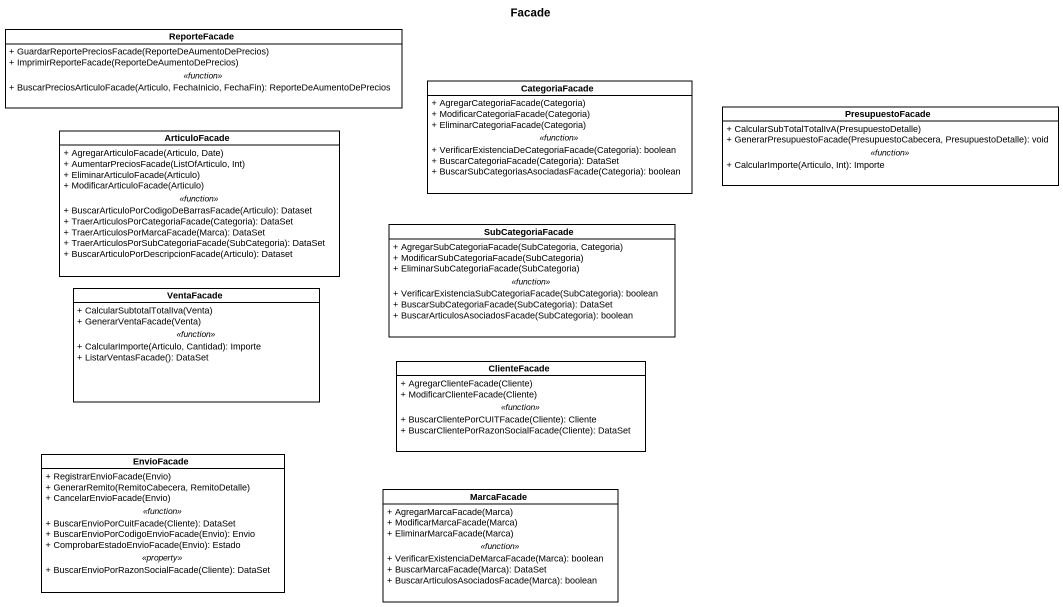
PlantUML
@startuml
title Facade
hide circle
hide empty members
skinparam classAttributeIconSize 0
class ReporteFacade {
  + GuardarReportePreciosFacade(ReporteDeAumentoDePrecios)
  + ImprimirReporteFacade(ReporteDeAumentoDePrecios)
  .. <<function>> ..
  + BuscarPreciosArticuloFacade(Articulo, FechaInicio, FechaFin): ReporteDeAumentoDePrecios
}
class CategoriaFacade {
  + AgregarCategoriaFacade(Categoria)
  + ModificarCategoriaFacade(Categoria)
  + EliminarCategoriaFacade(Categoria)
  .. <<function>> ..
  + VerificarExistenciaDeCategoriaFacade(Categoria): boolean
  + BuscarCategoriaFacade(Categoria): DataSet
  + BuscarSubCategoriasAsociadasFacade(Categoria): boolean
}
class PresupuestoFacade {
  + CalcularSubTotalTotalIvA(PresupuestoDetalle)
  + GenerarPresupuestoFacade(PresupuestoCabecera, PresupuestoDetalle): void
  .. <<function>> ..
  + CalcularImporte(Articulo, Int): Importe
}
class ArticuloFacade {
  + AgregarArticuloFacade(Articulo, Date)
  + AumentarPreciosFacade(ListOfArticulo, Int)
  + EliminarArticuloFacade(Articulo)
  + ModificarArticuloFacade(Articulo)
  .. <<function>> ..
  + BuscarArticuloPorCodigoDeBarrasFacade(Articulo): Dataset
  + TraerArticulosPorCategoriaFacade(Categoria): DataSet
  + TraerArticulosPorMarcaFacade(Marca): DataSet
  + TraerArticulosPorSubCategoriaFacade(SubCategoria): DataSet
  + BuscarArticuloPorDescripcionFacade(Articulo): Dataset
}
class SubCategoriaFacade {
  + AgregarSubCategoriaFacade(SubCategoria, Categoria)
  + ModificarSubCategoriaFacade(SubCategoria)
  + EliminarSubCategoriaFacade(SubCategoria)
  .. <<function>> ..
  + VerificarExistenciaSubCategoriaFacade(SubCategoria): boolean
  + BuscarSubCategoriaFacade(SubCategoria): DataSet
  + BuscarArticulosAsociadosFacade(SubCategoria): boolean
}
class VentaFacade {
  + CalcularSubtotalTotalIva(Venta)
  + GenerarVentaFacade(Venta)
  .. <<function>> ..
  + CalcularImporte(Articulo, Cantidad): Importe
  + ListarVentasFacade(): DataSet
}
class ClienteFacade {
  + AgregarClienteFacade(Cliente)
  + ModificarClienteFacade(Cliente)
  .. <<function>> ..
  + BuscarClientePorCUITFacade(Cliente): Cliente
  + BuscarClientePorRazonSocialFacade(Cliente): DataSet
}
class EnvioFacade {
  + RegistrarEnvioFacade(Envio)
  + GenerarRemito(RemitoCabecera, RemitoDetalle)
  + CancelarEnvioFacade(Envio)
  .. <<function>> ..
  + BuscarEnvioPorCuitFacade(Cliente): DataSet
  + BuscarEnvioPorCodigoEnvioFacade(Envio): Envio
  + ComprobarEstadoEnvioFacade(Envio): Estado
  .. <<property>> ..
  + BuscarEnvioPorRazonSocialFacade(Cliente): DataSet
}
class MarcaFacade {
  + AgregarMarcaFacade(Marca)
  + ModificarMarcaFacade(Marca)
  + EliminarMarcaFacade(Marca)
  .. <<function>> ..
  + VerificarExistenciaDeMarcaFacade(Marca): boolean
  + BuscarMarcaFacade(Marca): DataSet
  + BuscarArticulosAsociadosFacade(Marca): boolean
}
@enduml
